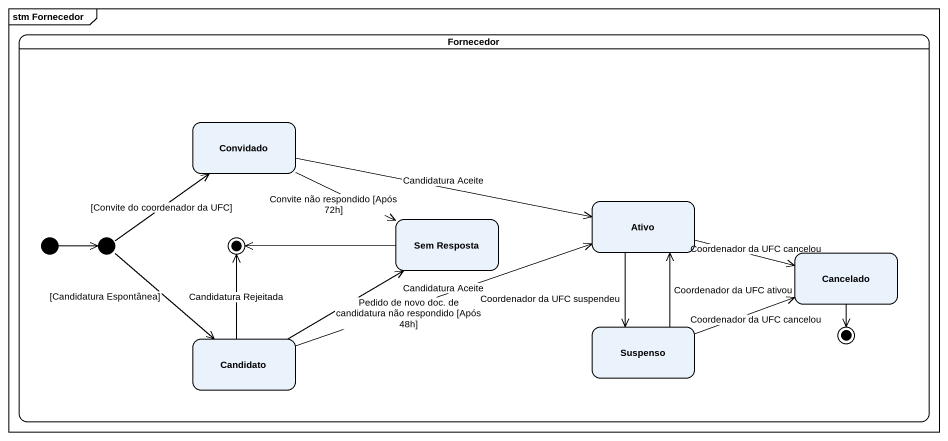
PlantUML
@startuml
mainframe stm Fornecedor
hide empty description
state Fornecedor {
  state Convidado
  state "Sem Resposta" as Sem_Resposta
  state Ativo
  state junction1 <<choice>>
  state final1 <<end>>
  state Cancelado
  state Candidato
  state Suspenso
  state final2 <<end>>
  [*] -right-> junction1
}
Convidado -right-> Sem_Resposta : Convite não respondido [Após 72h]
Convidado -right-> Ativo : Candidatura Aceite
Sem_Resposta -left-> final1
Ativo -right-> Cancelado : Coordenador da UFC cancelou
Ativo --> Suspenso : Coordenador da UFC suspendeu
junction1 -up-> Convidado : [Convite do coordenador da UFC]
junction1 --> Candidato : [Candidatura Espontânea]
Cancelado --> final2
Candidato -right-> Sem_Resposta : Pedido de novo doc. de candidatura não respondido [Após 48h]
Candidato -right-> Ativo : Candidatura Aceite
Candidato -up-> final1 : Candidatura Rejeitada
Suspenso -up-> Ativo : Coordenador da UFC ativou
Suspenso -right-> Cancelado : Coordenador da UFC cancelou
@enduml
